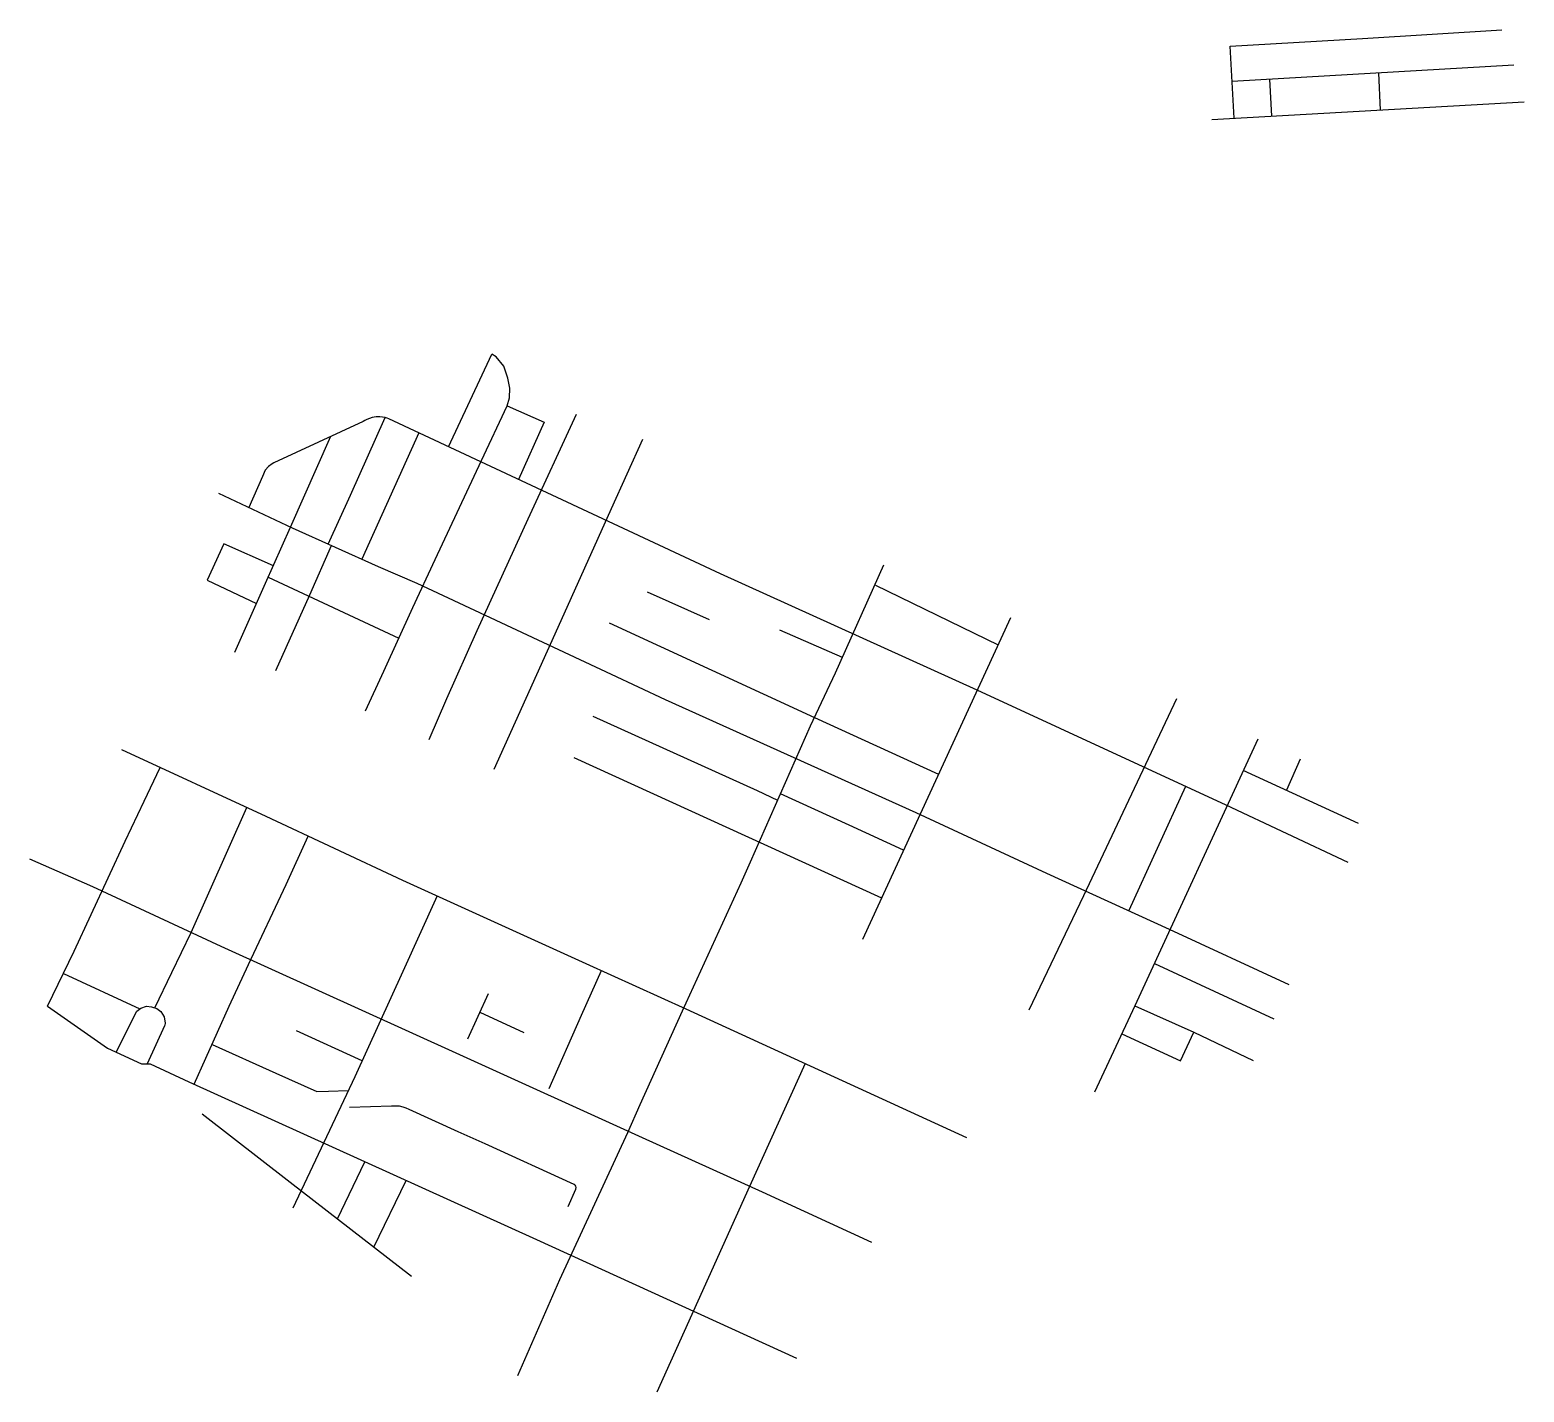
# Model space of a CAD drawing. Header units: metres. Extents: x 336868 to 339169, y 7380668 to 7382766.
import ezdxf

# ---------------------------------------------------------------- set-up
doc = ezdxf.new("R2010")
doc.units = ezdxf.units.M
for name, color, linetype, true_color in [('MCT - AVENIDA GASTÃO CASTRO CAMORIM', 18, 'Continuous', 0x000000), ('PRAÇA BARTHOLOMEU FERRERO - 06_01_2021 - PAL77', 18, 'Continuous', 0x000000), ('PRAÇA GENERAL DALE COUTINHO - 06_01_2021 - PAL81', 18, 'Continuous', 0x000000), ('RUA 17 DE MARÇO - 06_01_2021 - PAL73', 18, 'Continuous', 0x000000), ('RUA ACLIMAÇÃO - 06_01_2021 - PAL56', 18, 'Continuous', 0x000000), ('RUA ALMERINA CEMOLINE REBULCI - 06_01_2021 - PAL51', 18, 'Continuous', 0x000000), ('RUA ALTO NOROESTE - 06_01_2021 - PAL68', 18, 'Continuous', 0x000000), ('RUA ALTO PARANÁ - 06_01_2021 - PAL1', 18, 'Continuous', 0x000000), ('RUA ARNALDO PSOTA - 06_01_2021 - PAL9', 18, 'Continuous', 0x000000), ('RUA BELÉM - 06_01_2021 - PAL53', 18, 'Continuous', 0x000000), ('RUA BOM RETIRO - 06_01_2021 - PAL2', 18, 'Continuous', 0x000000), ('RUA CACIQUE TIBIRIÇÁ - 06_01_2021 - PAL76', 18, 'Continuous', 0x000000), ('RUA CAMARGO - 06_01_2021 - PAL71', 18, 'Continuous', 0x000000), ('RUA CANINDÉ - 06_01_2021 - PAL50', 18, 'Continuous', 0x000000), ('RUA DA PENHA - 06_01_2021 - PAL46', 18, 'Continuous', 0x000000), ('RUA DELFIM MOREIRA - 06_01_2021 - PAL64', 18, 'Continuous', 0x000000), ('RUA DRÁUSIO - 06_01_2021 - PAL72', 18, 'Continuous', 0x000000), ('RUA ERMANO GUAZZELLI - 06_01_2021 - PAL12', 18, 'Continuous', 0x000000), ('RUA FERNÃO DIAS PAES LEME - 06_01_2021 - PAL78', 18, 'Continuous', 0x000000), ('RUA FRANCISCO ALVES - 06_01_2021 - PAL26 - PAL27', 18, 'Continuous', 0x000000), ('RUA GENERAL BERTOLDO KLINGER - 06_01_2021 - PAL66', 18, 'Continuous', 0x000000), ('RUA GENERAL IZIDORO DIAS LOPES - 06_01_2021 - PAL67', 18, 'Continuous', 0x000000), ('RUA GINO AMADEI - 06_01_2021 - PAL62', 18, 'Continuous', 0x000000), ('RUA HEITOR VILLA LOBOS - 06_01_2021 - PAL79', 18, 'Continuous', 0x000000), ('RUA JACÓ DO BANDOLIM - 06_01_2021 - PAL19', 18, 'Continuous', 0x000000), ('RUA JOÃO BIANCALANA - 06_01_2021 - PAL70', 18, 'Continuous', 0x000000), ('RUA JÚLIO DE MESQUITA - 06_01_2021 - PAL65', 18, 'Continuous', 0x000000), ('RUA LÍBERO BADARÓ - 06_01_2021 - PAL36', 18, 'Continuous', 0x000000), ('RUA M.M.D.C. - 06_01_2021 - PAL33', 18, 'Continuous', 0x000000), ('RUA MANOEL SIMÕES DE SOUZA - 06_01_2021 - PAL63', 18, 'Continuous', 0x000000), ('RUA MARINGÁ - 06_01_2021 - PAL7', 18, 'Continuous', 0x000000), ('RUA MARTINS - 06_01_2021 - PAL30', 18, 'Continuous', 0x000000), ('RUA NAPOLEÃO DE ALENCASTRO GUIMARÃES - 06_01_2021 - PAL13', 18, 'Continuous', 0x000000), ('RUA NEWTON - 06_01_2021 - PAL10', 18, 'Continuous', 0x000000), ('RUA NOSSA SENHORA APARECIDA - 06_01_2021 - PAL52', 18, 'Continuous', 0x000000), ('RUA NOVA LONDRINA - 06_01_2021 - PAL69', 18, 'Continuous', 0x000000), ('RUA PACAEMBÚ - 06_01_2021 - PAL47', 18, 'Continuous', 0x000000), ('RUA PARANAVAÍ - 06_01_2021 - PAL6', 18, 'Continuous', 0x000000), ('RUA PARTICULAR JOSÉ MARIA TERRON - 06_01_2021 - PAL3', 18, 'Continuous', 0x000000), ('RUA PASCHOAL - 06_01_2021 - PAL34', 18, 'Continuous', 0x000000), ('RUA PAULO VIRGÍNIO - 06_01_2021 - PAL8', 18, 'Continuous', 0x000000), ('RUA PEDRO CHAVES - 06_01_2021 - PAL80', 18, 'Continuous', 0x000000), ('RUA PEDRO DE TOLEDO - 06_01_2021 - PAL49', 18, 'Continuous', 0x000000), ('RUA PIETRO ROMANI - 06_01_2021 - PAL11', 18, 'Continuous', 0x000000), ('RUA REGENTE BRÁULIO MUNIZ - 06_01_2021 - PAL17', 18, 'Continuous', 0x000000), ('RUA SANTA CRUZ - 06_01_20210 - PAL14', 18, 'Continuous', 0x000000), ('RUA SÃO JOSÉ - 06_01_2021 - PAL20', 18, 'Continuous', 0x000000), ('RUA TATUAPÉ - 06_01_2021 - PAL18', 18, 'Continuous', 0x000000), ('RUA TENENTE PEREIRA SOBRINHO - 06_01_2021 - PAL16', 18, 'Continuous', 0x000000), ('RUA ÁLVARO ALVIM - 06_01_2021 - PAL25', 18, 'Continuous', 0x000000), ('TRAVESSA SÃO JOSÉ - 06_01_2021 - PAL21', 18, 'Continuous', 0x000000), ('VIELA DOS GERÂNIOS - 06_01_2021 - PAL5', 18, 'Continuous', 0x000000)]:
    doc.layers.add(name, color=color, linetype=linetype, true_color=true_color)

msp = doc.modelspace()

# ---------------------------------------------------------------- linework, layer by layer
at = {"layer": 'MCT - AVENIDA GASTÃO CASTRO CAMORIM'}
msp.add_lwpolyline([(337415, 7382168.9), (337407, 7382170.1), (337401.1, 7382170), (337394.7, 7382169), (337386.7, 7382166.1), (337383.7, 7382164.6), (337380.9, 7382163.1), (337243.7, 7382099.4), (337240.7, 7382097.7), (337235.1, 7382093.8), (337230.3, 7382088), (337226, 7382078.4), (337204.9, 7382030.5)], dxfattribs=at)
at = {"layer": 'PRAÇA BARTHOLOMEU FERRERO - 06_01_2021 - PAL77', "linetype": 'Continuous'}
msp.add_lwpolyline([(338722.8, 7382629.7), (338716.5, 7382741)], dxfattribs=at)
at = {"layer": 'PRAÇA GENERAL DALE COUTINHO - 06_01_2021 - PAL81', "linetype": 'Continuous'}
msp.add_lwpolyline([(338945, 7382699.9), (338947.6, 7382642.4)], dxfattribs=at)
at = {"layer": 'RUA 17 DE MARÇO - 06_01_2021 - PAL73'}
msp.add_lwpolyline([(337709.3, 7382173.5), (337634.8, 7382012.6), (337556, 7381840.6), (337509.5, 7381735.8), (337482.2, 7381672.8)], dxfattribs=at)
at = {"layer": 'RUA ACLIMAÇÃO - 06_01_2021 - PAL56'}
msp.add_lwpolyline([(337667.8, 7381135.6), (337717.6, 7381248.7), (337748.4, 7381317.3)], dxfattribs=at)
at = {"layer": 'RUA ALMERINA CEMOLINE REBULCI - 06_01_2021 - PAL51'}
msp.add_lwpolyline([(338019.7, 7381579.4), (337988.6, 7381594.3), (337735.4, 7381708.6)], dxfattribs=at)
at = {"layer": 'RUA ALTO NOROESTE - 06_01_2021 - PAL68'}
msp.add_lwpolyline([(336919.3, 7381312.9), (337037, 7381258.4)], dxfattribs=at)
at = {"layer": 'RUA ALTO PARANÁ - 06_01_2021 - PAL1'}
msp.add_lwpolyline([(337133.2, 7381096.8), (337268.6, 7380991.6), (337455.7, 7380846.6)], dxfattribs=at)
at = {"layer": 'RUA ARNALDO PSOTA - 06_01_2021 - PAL9'}
msp.add_lwpolyline([(337512.6, 7382124.1), (337579.2, 7382266.4)], dxfattribs=at)
at = {"layer": 'RUA BELÉM - 06_01_2021 - PAL53'}
msp.add_lwpolyline([(337705.4, 7381645.4), (338179.5, 7381429.4)], dxfattribs=at)
at = {"layer": 'RUA BOM RETIRO - 06_01_2021 - PAL2'}
msp.add_lwpolyline([(337148.3, 7381203.6), (337246.6, 7381159.3), (337309.9, 7381131), (337327.8, 7381131.5), (337358.1, 7381132.6)], dxfattribs=at)
at = {"layer": 'RUA CACIQUE TIBIRIÇÁ - 06_01_2021 - PAL76', "linetype": 'Continuous'}
msp.add_lwpolyline([(338716.5, 7382741), (338920.7, 7382752.8), (339135.1, 7382765.8)], dxfattribs=at)
at = {"layer": 'RUA CAMARGO - 06_01_2021 - PAL71'}
for points in [[(337183.4, 7381807.9), (337230.4, 7381913.7), (337269.1, 7382000.2), (337331.3, 7382140.1)], [(336894.8, 7381262.5), (336935.9, 7381347.2), (337014.6, 7381516.8), (337043.9, 7381578.4), (337068.3, 7381630.2)]]:
    msp.add_lwpolyline(points, dxfattribs=at)
at = {"layer": 'RUA CANINDÉ - 06_01_2021 - PAL50'}
msp.add_lwpolyline([(338549.7, 7381220.1), (338640, 7381178.3), (338660.4, 7381222.7)], dxfattribs=at)
at = {"layer": 'RUA DA PENHA - 06_01_2021 - PAL46'}
msp.add_lwpolyline([(338647.7, 7381601), (338560.3, 7381409.8)], dxfattribs=at)
at = {"layer": 'RUA DELFIM MOREIRA - 06_01_2021 - PAL64'}
msp.add_lwpolyline([(338119.3, 7381799.4), (338022.9, 7381841.5)], dxfattribs=at)
at = {"layer": 'RUA DRÁUSIO - 06_01_2021 - PAL72'}
for points in [[(337384.9, 7381717.2), (337412.7, 7381778.2), (337457.6, 7381876.5), (337492.2, 7381950.6), (337563.5, 7382102.6), (337603.1, 7382187.1), (337606.3, 7382199.4), (337606.8, 7382214), (337603.9, 7382229.6), (337597.9, 7382247.8), (337585.8, 7382262.4), (337579.2, 7382266.4)], [(337120.8, 7381142.3), (337174.8, 7381262.5), (337204.6, 7381326.6), (337262.3, 7381449.7), (337296.6, 7381524.4)]]:
    msp.add_lwpolyline(points, dxfattribs=at)
at = {"layer": 'RUA ERMANO GUAZZELLI - 06_01_2021 - PAL12'}
msp.add_lwpolyline([(337246.5, 7381779.5), (337298.8, 7381896.2), (337332.3, 7381972)], dxfattribs=at)
at = {"layer": 'RUA FERNÃO DIAS PAES LEME - 06_01_2021 - PAL78', "linetype": 'Continuous'}
msp.add_lwpolyline([(338688.5, 7382627.8), (339169.4, 7382654.9)], dxfattribs=at)
at = {"layer": 'RUA FRANCISCO ALVES - 06_01_2021 - PAL26 - PAL27'}
msp.add_lwpolyline([(337158, 7382052.6), (337271.7, 7381999.1), (337404, 7381939.8), (337463.8, 7381914), (337763.2, 7381773.8), (337846.1, 7381734.8), (338232.3, 7381560.8), (338433.8, 7381467.6), (338622.7, 7381381.3), (338807.2, 7381295.7)], dxfattribs=at)
at = {"layer": 'RUA GENERAL BERTOLDO KLINGER - 06_01_2021 - PAL66'}
msp.add_lwpolyline([(338164.8, 7380898.8), (337996.1, 7380976), (337811.4, 7381060), (337529.9, 7381187.8), (337162.3, 7381354.6), (336964.7, 7381446.1), (336867.7, 7381488.9)], dxfattribs=at)
at = {"layer": 'RUA GENERAL IZIDORO DIAS LOPES - 06_01_2021 - PAL67'}
msp.add_lwpolyline([(336894.8, 7381262.5), (336987.4, 7381197.8), (337039.8, 7381174), (337053, 7381173.7), (337112.6, 7381146), (337647.9, 7380903.3), (338048.8, 7380720.8)], dxfattribs=at)
at = {"layer": 'RUA GINO AMADEI - 06_01_2021 - PAL62'}
msp.add_lwpolyline([(337759.8, 7381852.9), (338076.5, 7381707.3), (338267.2, 7381619.7)], dxfattribs=at)
at = {"layer": 'RUA HEITOR VILLA LOBOS - 06_01_2021 - PAL79', "linetype": 'Continuous'}
msp.add_lwpolyline([(338719.6, 7382686.7), (339153.5, 7382712.1)], dxfattribs=at)
at = {"layer": 'RUA JACÓ DO BANDOLIM - 06_01_2021 - PAL19'}
msp.add_lwpolyline([(338569.8, 7381263), (338660.4, 7381222.7), (338752.2, 7381179)], dxfattribs=at)
at = {"layer": 'RUA JOÃO BIANCALANA - 06_01_2021 - PAL70'}
msp.add_lwpolyline([(337060.1, 7381260.2), (337086.3, 7381314.2), (337116, 7381376.1), (337202.1, 7381568.4)], dxfattribs=at)
at = {"layer": 'RUA JÚLIO DE MESQUITA - 06_01_2021 - PAL65'}
msp.add_lwpolyline([(337008.9, 7381657.7), (337231.2, 7381554.9), (337441.5, 7381456.6), (337622.6, 7381374.7), (337724.3, 7381328.3), (337877.9, 7381258.5), (338310.7, 7381060.2)], dxfattribs=at)
at = {"layer": 'RUA LÍBERO BADARÓ - 06_01_2021 - PAL36'}
for points in [[(338378.3, 7381860.7), (338150, 7381365.4)], [(338061.9, 7381174.2), (337976.2, 7380985), (337833.6, 7380668.3)]]:
    msp.add_lwpolyline(points, dxfattribs=at)
at = {"layer": 'RUA M.M.D.C. - 06_01_2021 - PAL33'}
for points in [[(337963.2, 7381452.5), (337977.9, 7381484.6), (338070.4, 7381694.1), (338108.5, 7381775.7), (338183.2, 7381942)], [(337619.1, 7380693.8), (337683.8, 7380841.7), (337788.9, 7381068.1), (337807.6, 7381111.2), (337872.8, 7381255.6), (337963.2, 7381452.5)]]:
    msp.add_lwpolyline(points, dxfattribs=at)
at = {"layer": 'RUA MANOEL SIMÕES DE SOUZA - 06_01_2021 - PAL63'}
msp.add_lwpolyline([(337818.4, 7381900.8), (337914, 7381858.2)], dxfattribs=at)
at = {"layer": 'RUA MARINGÁ - 06_01_2021 - PAL7'}
msp.add_lwpolyline([(337341.4, 7380935.2), (337383.7, 7381023.1)], dxfattribs=at)
at = {"layer": 'RUA MARTINS - 06_01_2021 - PAL30'}
for points in [[(337811.2, 7382135), (337763.3, 7382028.4), (337681, 7381845.5), (337582.6, 7381626.8)], [(337495, 7381432.4), (337442.3, 7381316.1), (337368.4, 7381153.7), (337272.8, 7380951.7)]]:
    msp.add_lwpolyline(points, dxfattribs=at)
at = {"layer": 'RUA NAPOLEÃO DE ALENCASTRO GUIMARÃES - 06_01_2021 - PAL13'}
msp.add_lwpolyline([(337242.8, 7381940.6), (337166.3, 7381974.6), (337140.9, 7381918.4), (337216.6, 7381882.5)], dxfattribs=at)
at = {"layer": 'RUA NEWTON - 06_01_2021 - PAL10'}
msp.add_lwpolyline([(337467, 7382145.4), (337378.9, 7381951.1)], dxfattribs=at)
at = {"layer": 'RUA NOSSA SENHORA APARECIDA - 06_01_2021 - PAL52'}
msp.add_lwpolyline([(338213.3, 7381502.7), (338129.6, 7381541.2), (338024.1, 7381589.4)], dxfattribs=at)
at = {"layer": 'RUA NOVA LONDRINA - 06_01_2021 - PAL69'}
msp.add_lwpolyline([(337000.5, 7381191.9), (337032.2, 7381254.7), (337038.7, 7381259.7), (337047.5, 7381262.4), (337055.1, 7381261.7), (337063.3, 7381259.2), (337069.5, 7381254.6), (337074.4, 7381246), (337076, 7381236.2), (337075.5, 7381233.4), (337075.3, 7381232.3), (337048.5, 7381173.8)], dxfattribs=at)
at = {"layer": 'RUA PACAEMBÚ - 06_01_2021 - PAL47'}
msp.add_lwpolyline([(338634.1, 7381735.6), (338490.8, 7381432.5), (338406.3, 7381256.5)], dxfattribs=at)
at = {"layer": 'RUA PARANAVAÍ - 06_01_2021 - PAL6'}
msp.add_lwpolyline([(337397.6, 7380891.6), (337447.2, 7380994.3)], dxfattribs=at)
at = {"layer": 'RUA PARTICULAR JOSÉ MARIA TERRON - 06_01_2021 - PAL3'}
msp.add_lwpolyline([(337379.7, 7381178.5), (337278.2, 7381224.7)], dxfattribs=at)
at = {"layer": 'RUA PASCHOAL - 06_01_2021 - PAL34'}
msp.add_lwpolyline([(338170.1, 7381910.7), (338359, 7381818.9)], dxfattribs=at)
at = {"layer": 'RUA PAULO VIRGÍNIO - 06_01_2021 - PAL8'}
msp.add_lwpolyline([(337603.1, 7382187.1), (337660.1, 7382161.6), (337620.5, 7382073.7)], dxfattribs=at)
at = {"layer": 'RUA PEDRO CHAVES - 06_01_2021 - PAL80', "linetype": 'Continuous'}
msp.add_lwpolyline([(338777.1, 7382690), (338780.5, 7382633)], dxfattribs=at)
at = {"layer": 'RUA PEDRO DE TOLEDO - 06_01_2021 - PAL49'}
msp.add_lwpolyline([(338759, 7381673.9), (338569.8, 7381263), (338507.5, 7381129.9)], dxfattribs=at)
at = {"layer": 'RUA PIETRO ROMANI - 06_01_2021 - PAL11'}
msp.add_lwpolyline([(337327.3, 7381974.2), (337361.4, 7382049.3), (337415, 7382168.9)], dxfattribs=at)
at = {"layer": 'RUA REGENTE BRÁULIO MUNIZ - 06_01_2021 - PAL17'}
msp.add_lwpolyline([(337542.3, 7381212.2), (337573.9, 7381281.9)], dxfattribs=at)
at = {"layer": 'RUA SANTA CRUZ - 06_01_20210 - PAL14'}
msp.add_lwpolyline([(337234.7, 7381922.9), (337435.9, 7381829.1)], dxfattribs=at)
at = {"layer": 'RUA SÃO JOSÉ - 06_01_2021 - PAL20'}
msp.add_lwpolyline([(338914.4, 7381543.9), (338736.8, 7381625.7)], dxfattribs=at)
at = {"layer": 'RUA TATUAPÉ - 06_01_2021 - PAL18'}
msp.add_lwpolyline([(338600, 7381328.5), (338783.7, 7381243.3)], dxfattribs=at)
at = {"layer": 'RUA TENENTE PEREIRA SOBRINHO - 06_01_2021 - PAL16'}
msp.add_lwpolyline([(337560.9, 7381253.4), (337628.5, 7381222.1)], dxfattribs=at)
at = {"layer": 'RUA ÁLVARO ALVIM - 06_01_2021 - PAL25'}
msp.add_lwpolyline([(338898.6, 7381484), (338710.4, 7381572.2), (338326.8, 7381749), (337931.3, 7381928.5), (337420.8, 7382167.1), (337417.8, 7382168.1), (337415, 7382168.9)], dxfattribs=at)
at = {"layer": 'TRAVESSA SÃO JOSÉ - 06_01_2021 - PAL21'}
msp.add_lwpolyline([(338824.6, 7381642.8), (338803.2, 7381595.1)], dxfattribs=at)
at = {"layer": 'VIELA DOS GERÂNIOS - 06_01_2021 - PAL5'}
msp.add_lwpolyline([(337696.8, 7380954.1), (337708.6, 7380980.6), (337709, 7380983.3), (337708.5, 7380985.5), (337707.5, 7380987.1), (337706.6, 7380987.9), (337706, 7380988.2), (337568.9, 7381050.5), (337527.3, 7381069), (337451.7, 7381103.7), (337447.1, 7381105.6), (337442.7, 7381107.1), (337437, 7381108.6), (337424.7, 7381108.8), (337360.2, 7381106.4)], dxfattribs=at)

doc.saveas('drawing.dxf')
